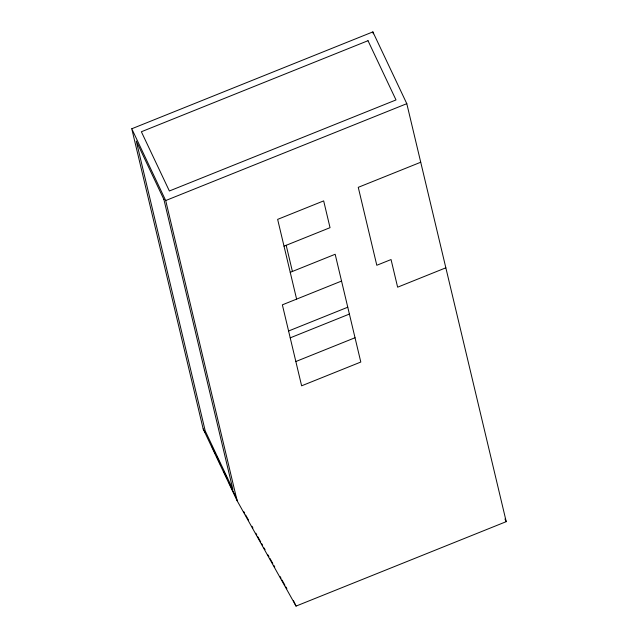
<?xml version="1.0" encoding="UTF-8"?>
<svg xmlns="http://www.w3.org/2000/svg" width="638" height="638" viewBox="0 0 638 638"><rect width="100%" height="100%" fill="white"/><g stroke="black" fill="none" stroke-linecap="round" stroke-linejoin="round"><path stroke-width="0.96" d="M131.771 128.764L372.871 31.9L406.797 103.675L506.229 521.653L296.04 606.1L237.105 500.71L203.179 428.927L131.771 128.764L165.705 200.547L237.105 500.71M165.705 200.547L406.797 103.675M420.729 162.235L358.261 187.333L376.803 265.272L391.054 259.554L397.626 287.188L445.842 267.816M284.014 246.164L330.037 227.67L323.665 200.89L277.642 219.376L296.606 299.11M290.234 272.33L335.173 254.267L360.805 362.041L301.622 385.815L282.363 304.836L341.537 281.063M288.583 331.002L347.758 307.221M290.21 337.853L349.393 314.071M295.841 361.523L355.023 337.741M203.179 428.927L205.109 432.381M243.716 511.524L244.689 513.263M245.654 514.994L248.565 520.193M251.962 526.262L252.927 528.001M255.838 533.201L256.811 534.939M257.776 536.67L260.687 541.869M261.652 543.608L262.625 545.338M264.076 547.938L265.049 549.677M267.96 554.877L268.925 556.607M269.898 558.346L272.809 563.545M273.774 565.276L274.747 567.015M280.074 576.553L281.047 578.283M282.02 580.014L284.923 585.221M285.896 586.952L286.861 588.683M504.953 518.957L506.229 521.653M293.496 600.717L296.04 606.1M211.712 446.034L215.492 454.033M216.33 455.811L220.533 464.703M223.898 471.825L226.841 478.045M228.946 482.495L236.929 499.387M372.871 31.9L373.326 33.822M286.183 245.295L292.411 271.453M368.006 40.704L141.373 131.755L169.381 190.993L396.007 99.943L368.006 40.704M163.926 199.542L136.269 141.03L205.229 430.937L232.886 489.45L163.926 199.542"/></g></svg>
